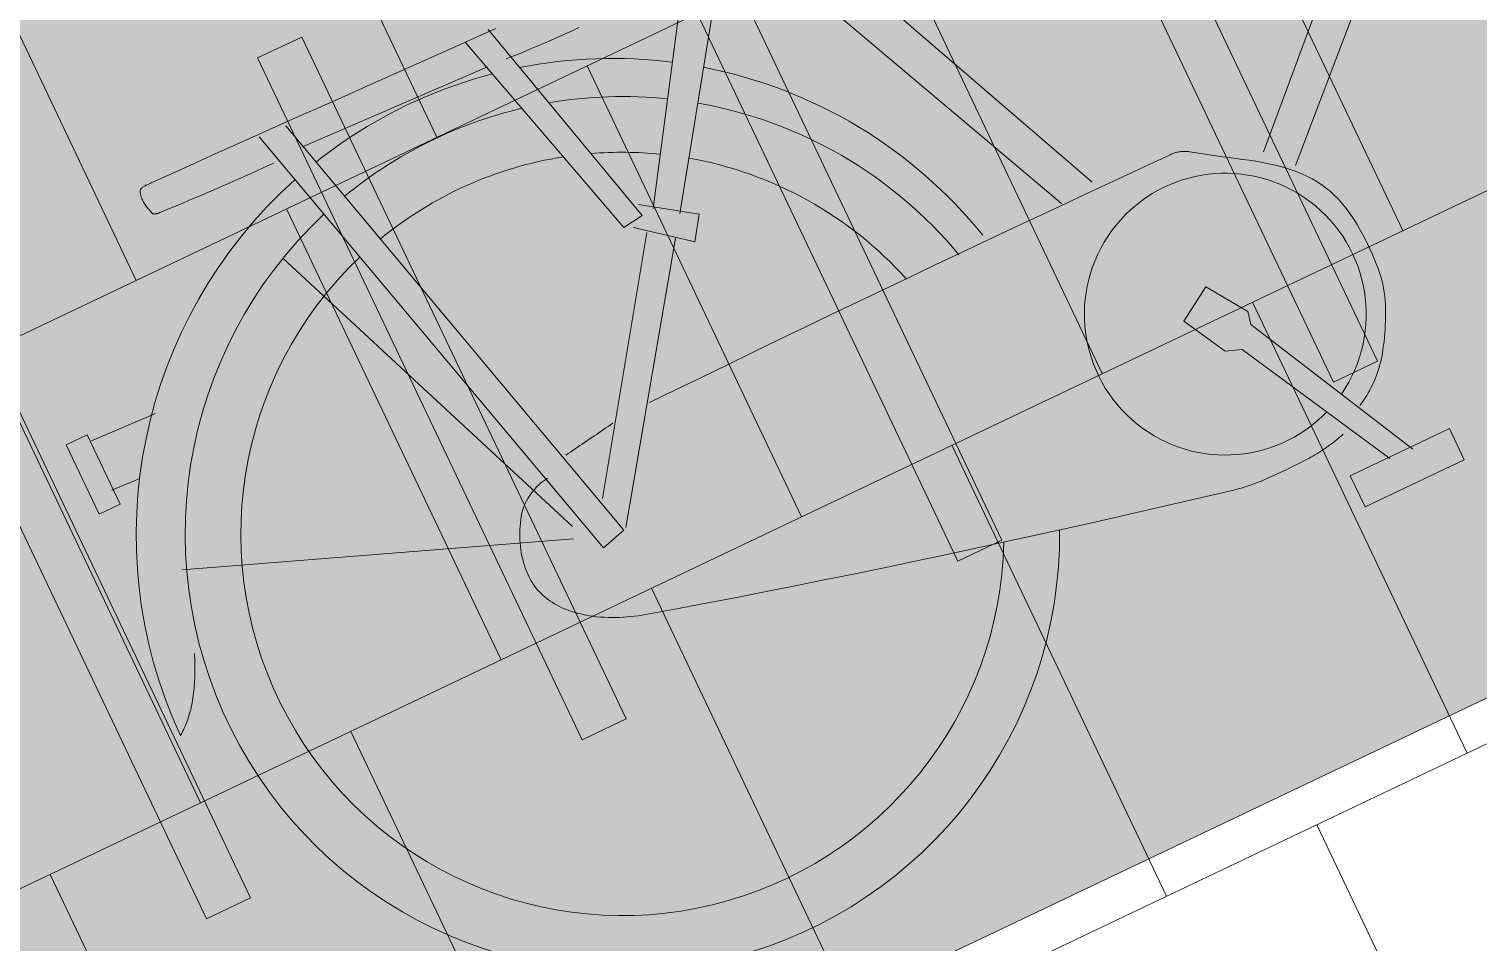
# Model space of a CAD drawing. Header units: metres. Extents: x 678805 to 1359287, y 2747329 to 5497370.
# Drawn here: x 679793.825 to 679795.566, y 2748743.644 to 2748744.741 of the extents above; entities that cross this region are included whole.
import ezdxf

# ---------------------------------------------------------------- set-up
doc = ezdxf.new("R2010")
doc.units = ezdxf.units.M
doc.linetypes.add('XREF_MON_SFT_TREES$0$HIDDEN', pattern=[0.375, 0.25, -0.125])
for name, color, linetype in [('00_XREF_MON_HSC_PAVEMENT', 7, 'Continuous'), ('00_XREF_TWQ_BUILDINGS', 7, 'Continuous'), ('00_XREF_TWQ_SFT_TREES', 7, 'Continuous'), ('XREF_MON_SFT_TREES$0$SL_TREE_CANOPY', 251, 'XREF_MON_SFT_TREES$0$HIDDEN')]:
    doc.layers.add(name, color=color, linetype=linetype)
doc.layers.add('XREF_MON_HSC_FURNITURE$0$03-PG-CBIncluded', color=8, linetype='Continuous', lineweight=5)
for name, color, linetype, lineweight, true_color in [('XREF_MON_HSC_PAVEMENT$0$02-L-Joints-Paviment_07_Precast Concrete Blocks 60X40', 7, 'Continuous', 5, 0x999999), ('XREF_MON_HSC_PAVEMENT$0$03-TR-Pavement_07_Precast Concrete Blocks 20X10', 7, 'Continuous', 5, 0x999999), ('XREF_MON_HSC_PAVEMENT$0$03-TR-Pavement_07_Precast Concrete Blocks 60X40', 7, 'Continuous', 5, 0x999999)]:
    doc.layers.add(name, color=color, linetype=linetype, lineweight=lineweight, true_color=true_color)
doc.layers.add('XREF_MON_SFT_TREES$0$SL_TREE_ACACIA_NILOTICA', color=7, linetype='Continuous', true_color=0x264d00)
doc.layers.add('XREF_MON_SFT_TREES$0$SL_TREE_CERCIDIUM_FLORIDUM', color=7, linetype='Continuous', true_color=0xe0e000)
doc.layers.get('XREF_MON_SFT_TREES$0$SL_TREE_ACACIA_NILOTICA').off()
doc.layers.get('XREF_MON_SFT_TREES$0$SL_TREE_CERCIDIUM_FLORIDUM').off()

# ---------------------------------------------------------------- blocks, each defined once
blk = doc.blocks.new('XREF_MON_SFT_TREES$0$Acacia_nilotica')
at = {"layer": 'XREF_MON_SFT_TREES$0$SL_TREE_CANOPY', "linetype": 'XREF_MON_SFT_TREES$0$HIDDEN'}
blk.add_circle((0, 0), 4, dxfattribs=at)
blk = doc.blocks.new('XREF_MON_SFT_TREES$0$Cercidium.A')
at = {"layer": 'XREF_MON_SFT_TREES$0$SL_TREE_CANOPY', "linetype": 'XREF_MON_SFT_TREES$0$HIDDEN'}
blk.add_circle((0, 0), 4.5, dxfattribs=at)
blk = doc.blocks.new('XREF_MON_SFT_TREES')
at = {"layer": 'XREF_MON_SFT_TREES$0$SL_TREE_ACACIA_NILOTICA', "rotation": 25.44812939262281}
blk.add_blockref('XREF_MON_SFT_TREES$0$Acacia_nilotica', (679799.0574, 2748746.7847), dxfattribs=at)
at = {"layer": 'XREF_MON_SFT_TREES$0$SL_TREE_CERCIDIUM_FLORIDUM'}
blk.add_blockref('XREF_MON_SFT_TREES$0$Cercidium.A', (679791.3822, 2748743.1322), dxfattribs=at)
blk = doc.blocks.new('XREF_MON_HSC_PAVEMENT')
at = {"layer": 'XREF_MON_HSC_PAVEMENT$0$03-TR-Pavement_07_Precast Concrete Blocks 20X10'}
h = blk.add_hatch(dxfattribs=at)
h.set_pattern_fill('ANSI31', color=256, scale=0.0315, angle=25.5)
h.set_pattern_definition([(70.5, (0, 0), (-0.094275932128, 0.033384858509), [])])
edge = h.paths.add_edge_path()
edge.add_line((679754.6393, 2748741.4276), (679756.4378, 2748737.6483))
edge.add_line((679756.4378, 2748737.6483), (679759.3099, 2748736.6133))
edge.add_line((679759.3099, 2748736.6133), (679763.1548, 2748738.4429))
edge.add_line((679763.1548, 2748738.4429), (679764.1588, 2748741.27))
edge.add_line((679764.1588, 2748741.27), (679766.9858, 2748740.266))
edge.add_line((679766.9858, 2748740.266), (679770.8308, 2748742.0956))
edge.add_line((679770.8308, 2748742.0956), (679771.8347, 2748744.9227))
edge.add_line((679771.8347, 2748744.9227), (679774.6617, 2748743.9187))
edge.add_line((679774.6617, 2748743.9187), (679778.5067, 2748745.7483))
edge.add_line((679778.5067, 2748745.7483), (679779.5108, 2748748.5758))
edge.add_line((679779.5108, 2748748.5758), (679782.3381, 2748747.5712))
edge.add_line((679782.3381, 2748747.5712), (679786.1759, 2748749.3977))
edge.add_line((679786.1759, 2748749.3977), (679787.186, 2748752.2278))
edge.add_line((679787.186, 2748752.2278), (679790.0136, 2748751.2242))
edge.add_line((679790.0136, 2748751.2242), (679793.8574, 2748753.0536))
edge.add_line((679793.8574, 2748753.0536), (679794.828, 2748755.7864))
edge.add_line((679794.828, 2748755.7864), (679794.8617, 2748755.88))
edge.add_line((679794.8617, 2748755.88), (679797.6883, 2748754.8762))
edge.add_line((679797.6883, 2748754.8762), (679801.5332, 2748756.7058))
edge.add_line((679801.5332, 2748756.7058), (679802.5366, 2748759.5326))
edge.add_line((679802.5366, 2748759.5326), (679805.3642, 2748758.5289))
edge.add_line((679805.3642, 2748758.5289), (679809.2085, 2748760.3583))
edge.add_line((679809.2085, 2748760.3583), (679810.2119, 2748763.185))
edge.add_line((679810.2119, 2748763.185), (679813.0395, 2748762.1813))
edge.add_line((679813.0395, 2748762.1813), (679816.8832, 2748764.0104))
edge.add_line((679816.8832, 2748764.0104), (679817.8849, 2748766.836))
edge.add_line((679817.8849, 2748766.836), (679820.7142, 2748765.8334))
edge.add_line((679820.7142, 2748765.8334), (679824.5585, 2748767.6628))
edge.add_line((679824.5585, 2748767.6628), (679825.5631, 2748770.4901))
edge.add_line((679825.5631, 2748770.4901), (679828.3901, 2748769.4861))
edge.add_line((679828.3901, 2748769.4861), (679832.2338, 2748771.3152))
edge.add_line((679832.2338, 2748771.3152), (679833.2381, 2748774.1416))
edge.add_line((679833.2381, 2748774.1416), (679836.0619, 2748773.1368))
edge.add_line((679836.0619, 2748773.1368), (679839.9071, 2748774.9666))
edge.add_line((679839.9071, 2748774.9666), (679840.9517, 2748777.8655))
edge.add_line((679840.9517, 2748777.8655), (679839.1533, 2748781.6448))
edge.add_line((679839.1533, 2748781.6448), (679754.6433, 2748741.4295))
at = {"layer": 'XREF_MON_HSC_PAVEMENT$0$02-L-Joints-Paviment_07_Precast Concrete Blocks 60X40'}
for points in [[(679794.057, 2748745.1526), (679794.3148, 2748744.6108)], [(679795.2178, 2748745.0405), (679795.4756, 2748744.4987)], [(679793.6958, 2748744.9807), (679793.9536, 2748744.4389)], [(679794.8566, 2748744.8686), (679795.1144, 2748744.3268)], [(679794.4954, 2748744.6967), (679794.7532, 2748744.1549)], [(679794.1342, 2748744.5248), (679794.3921, 2748743.9831)], [(679795.295, 2748744.4128), (679795.5528, 2748743.871)], [(679793.773, 2748744.353), (679794.0309, 2748743.8112)], [(679794.9338, 2748744.2409), (679795.1917, 2748743.6991)], [(679794.5727, 2748744.069), (679794.8305, 2748743.5272)], [(679794.2115, 2748743.8971), (679794.4693, 2748743.3553)], [(679795.3723, 2748743.785), (679795.6301, 2748743.2432)], [(679793.8503, 2748743.7252), (679794.1081, 2748743.1835)]]:
    blk.add_lwpolyline(points, dxfattribs=at)
at = {"layer": 'XREF_MON_HSC_PAVEMENT$0$03-TR-Pavement_07_Precast Concrete Blocks 60X40'}
for p, q in [((679765.5741, 2748729.6052), (679837.0897, 2748763.6369)), ((679792.148, 2748743.5796), (679798.2879, 2748746.5014)), ((679792.4058, 2748743.0379), (679798.5457, 2748745.9597))]:
    blk.add_line(p, q, dxfattribs=at)
blk = doc.blocks.new('XREF_MON_HSC_FURNITURE$0$Bicycle rack')
at = {"true_color": 0xfcfcfc}
h = blk.add_hatch(color=7, dxfattribs=at)
h.dxf.hatch_style = 1
h.paths.add_polyline_path([(3659.3427, 29.6215), (3659.3427, 34.4316), (3657.5927, 34.4316), (3657.5927, 29.6215)])
at = {"color": 253}
for p, q in [((3658.6666, 31.9434), (3658.1942, 32.4366)), ((3658.1456, 32.4192), (3658.6353, 31.9156)), ((3658.7128, 31.9679), (3658.7187, 31.9703)), ((3658.7187, 31.9703), (3658.7247, 31.9724)), ((3658.7247, 31.9724), (3658.7308, 31.9742)), ((3658.7308, 31.9742), (3658.737, 31.9758)), ((3658.737, 31.9758), (3658.7433, 31.9771)), ((3658.7433, 31.9771), (3658.7497, 31.9782)), ((3658.7497, 31.9782), (3658.7561, 31.9792)), ((3658.7561, 31.9792), (3658.7626, 31.9799)), ((3658.7626, 31.9799), (3658.7691, 31.9804)), ((3658.7691, 31.9804), (3658.7757, 31.9808)), ((3658.7757, 31.9808), (3658.7823, 31.981)), ((3658.7823, 31.981), (3658.7888, 31.9811)), ((3658.7888, 31.9811), (3658.7954, 31.9811)), ((3658.7954, 31.9811), (3658.8019, 31.9809)), ((3658.8019, 31.9809), (3658.8083, 31.9806)), ((3658.8083, 31.9806), (3658.8148, 31.9803)), ((3658.8148, 31.9803), (3658.8211, 31.9799)), ((3658.8211, 31.9799), (3658.826, 31.9794)), ((3658.826, 31.9794), (3658.8308, 31.9787)), ((3658.8308, 31.9787), (3658.8356, 31.9779)), ((3658.8356, 31.9779), (3658.8403, 31.9769)), ((3658.8403, 31.9769), (3658.8451, 31.9757)), ((3658.8451, 31.9757), (3658.8498, 31.9743)), ((3658.8498, 31.9743), (3658.8544, 31.9728)), ((3658.8544, 31.9728), (3658.8591, 31.9711)), ((3658.8591, 31.9711), (3658.8637, 31.9693)), ((3658.8637, 31.9693), (3658.8682, 31.9674)), ((3659.0313, 31.9747), (3659.0729, 31.9747)), ((3659.0313, 31.8427), (3659.0313, 31.9747)), ((3659.0729, 31.9747), (3659.0729, 31.8427)), ((3658.6834, 31.9498), (3658.6896, 31.9546)), ((3658.6896, 31.9546), (3658.6961, 31.959)), ((3658.6961, 31.959), (3658.7015, 31.9623)), ((3658.7015, 31.9623), (3658.7071, 31.9652)), ((3658.7071, 31.9652), (3658.7128, 31.9679)), ((3658.8682, 31.9674), (3658.8727, 31.9653)), ((3658.8727, 31.9653), (3658.8772, 31.9632)), ((3658.8772, 31.9632), (3658.8817, 31.961)), ((3658.8817, 31.961), (3658.886, 31.9586)), ((3658.886, 31.9586), (3658.8904, 31.9562)), ((3658.8904, 31.9562), (3658.8947, 31.9538)), ((3658.8947, 31.9538), (3658.899, 31.9512)), ((3658.899, 31.9512), (3658.9032, 31.9487)), ((3658.661, 31.9279), (3658.6663, 31.9337)), ((3658.6663, 31.9337), (3658.6718, 31.9393)), ((3658.6718, 31.9393), (3658.6774, 31.9447)), ((3658.6774, 31.9447), (3658.6834, 31.9498)), ((3658.9032, 31.9487), (3658.9073, 31.946)), ((3658.9073, 31.946), (3658.9114, 31.9434)), ((3658.9114, 31.9434), (3658.9145, 31.9414)), ((3658.9145, 31.9414), (3658.9174, 31.9393)), ((3658.9174, 31.9393), (3658.9203, 31.9371)), ((3658.9203, 31.9371), (3658.9232, 31.9348)), ((3658.9232, 31.9348), (3658.926, 31.9324)), ((3658.651, 31.9156), (3658.6559, 31.9218)), ((3658.6559, 31.9218), (3658.661, 31.9279)), ((3658.8159, 31.8131), (3659.0347, 31.9243)), ((3658.926, 31.9324), (3658.9288, 31.93)), ((3658.9288, 31.93), (3658.9315, 31.9275)), ((3658.9315, 31.9275), (3658.9341, 31.9249)), ((3658.9341, 31.9249), (3658.9367, 31.9223)), ((3658.9367, 31.9223), (3658.9392, 31.9196)), ((3658.9392, 31.9196), (3658.9416, 31.9168)), ((3658.9416, 31.9168), (3658.944, 31.914)), ((3658.637, 31.896), (3658.6416, 31.9027)), ((3658.6416, 31.9027), (3658.6462, 31.9092)), ((3658.6462, 31.9092), (3658.651, 31.9156)), ((3658.944, 31.914), (3658.9463, 31.9111)), ((3658.9463, 31.9111), (3658.9485, 31.9082)), ((3658.9485, 31.9082), (3658.9507, 31.9052)), ((3658.9507, 31.9052), (3658.9527, 31.9022)), ((3658.9527, 31.9022), (3658.9547, 31.8991)), ((3658.9547, 31.8991), (3658.9566, 31.8959)), ((3658.6238, 31.8758), (3658.6281, 31.8826)), ((3658.6281, 31.8826), (3658.6326, 31.8893)), ((3658.6326, 31.8893), (3658.637, 31.896)), ((3659.033, 31.8948), (3658.8385, 31.7906)), ((3658.9566, 31.8959), (3658.9584, 31.8928)), ((3658.9584, 31.8928), (3658.9601, 31.8896)), ((3658.615, 31.8622), (3658.6194, 31.869)), ((3658.6194, 31.869), (3658.6238, 31.8758)), ((3658.6017, 31.8422), (3658.6062, 31.8488)), ((3658.6062, 31.8488), (3658.6106, 31.8554)), ((3658.6106, 31.8554), (3658.615, 31.8622)), ((3658.9826, 31.8566), (3658.9834, 31.8539)), ((3658.9834, 31.8539), (3658.9842, 31.8511)), ((3658.9842, 31.8511), (3658.9849, 31.8484)), ((3658.9849, 31.8484), (3658.9855, 31.8457)), ((3658.5931, 31.8284), (3658.5936, 31.8295)), ((3658.5936, 31.8295), (3658.5941, 31.8306)), ((3658.5941, 31.8306), (3658.5946, 31.8317)), ((3658.5946, 31.8317), (3658.5952, 31.8327)), ((3658.5952, 31.8327), (3658.5958, 31.8338)), ((3658.5958, 31.8338), (3658.5964, 31.8348)), ((3658.5964, 31.8348), (3658.5971, 31.8357)), ((3658.5971, 31.8357), (3658.6017, 31.8422)), ((3658.9855, 31.8457), (3658.9862, 31.8429)), ((3658.9862, 31.8429), (3658.9868, 31.8402)), ((3658.9868, 31.8402), (3658.9873, 31.8374)), ((3658.9873, 31.8374), (3658.9879, 31.8346)), ((3658.9879, 31.8346), (3658.9884, 31.8318)), ((3658.9884, 31.8318), (3658.9888, 31.8291)), ((3658.9888, 31.8291), (3658.9892, 31.8263)), ((3659.0729, 31.8427), (3659.0313, 31.8427)), ((3658.5898, 31.7785), (3658.5902, 31.8131)), ((3658.5902, 31.8155), (3658.5903, 31.8167)), ((3658.5902, 31.8143), (3658.5902, 31.8155)), ((3658.5902, 31.8131), (3658.5902, 31.8143)), ((3658.5903, 31.8167), (3658.5905, 31.8179)), ((3658.5905, 31.8179), (3658.5906, 31.8191)), ((3658.5906, 31.8191), (3658.5908, 31.8203)), ((3658.5908, 31.8203), (3658.591, 31.8215)), ((3658.591, 31.8215), (3658.5913, 31.8227)), ((3658.5913, 31.8227), (3658.5916, 31.8238)), ((3658.5916, 31.8238), (3658.5919, 31.825)), ((3658.5919, 31.825), (3658.5923, 31.8261)), ((3658.5923, 31.8261), (3658.5927, 31.8273)), ((3658.5927, 31.8273), (3658.5931, 31.8284)), ((3658.7517, 31.7836), (3658.8003, 31.8166)), ((3658.8003, 31.8166), (3658.8159, 31.8131)), ((3658.9892, 31.8263), (3658.9896, 31.8235)), ((3658.9896, 31.8235), (3658.99, 31.8207)), ((3658.99, 31.8207), (3658.9903, 31.8179)), ((3658.9903, 31.8179), (3658.9905, 31.8151)), ((3658.9905, 31.8151), (3658.9908, 31.8122)), ((3658.9908, 31.8122), (3658.991, 31.8094)), ((3658.991, 31.8094), (3658.9911, 31.8066)), ((3658.9911, 31.8066), (3658.9912, 31.8038)), ((3658.9912, 31.8038), (3658.9913, 31.801)), ((3658.9913, 31.801), (3658.9914, 31.7962)), ((3658.9914, 31.7962), (3658.9915, 31.7914)), ((3658.5896, 31.7439), (3658.5898, 31.7785)), ((3658.7777, 31.7419), (3658.7517, 31.7836)), ((3658.8385, 31.7906), (3658.8316, 31.7715)), ((3658.9915, 31.7914), (3658.9916, 31.7866)), ((3658.9916, 31.7866), (3658.9917, 31.7818)), ((3658.9917, 31.7818), (3658.9918, 31.777)), ((3658.9918, 31.777), (3658.9918, 31.7722)), ((3658.8316, 31.7715), (3658.7777, 31.7419)), ((3658.9918, 31.7626), (3658.9917, 31.7578)), ((3658.9918, 31.7722), (3658.9918, 31.7674)), ((3658.9918, 31.7674), (3658.9918, 31.7626)), ((3658.5893, 31.7092), (3658.5896, 31.7439)), ((3658.9911, 31.7434), (3658.9908, 31.7386)), ((3658.9913, 31.7482), (3658.9911, 31.7434)), ((3658.9915, 31.753), (3658.9913, 31.7482)), ((3658.9917, 31.7578), (3658.9915, 31.753)), ((3658.9899, 31.7291), (3658.9893, 31.7243)), ((3658.9904, 31.7338), (3658.9899, 31.7291)), ((3658.9908, 31.7386), (3658.9904, 31.7338)), ((3658.5797, 31.7142), (3658.1004, 31.5023)), ((3658.5891, 31.6746), (3658.5893, 31.7092)), ((3658.9871, 31.7102), (3658.9861, 31.7055)), ((3658.9879, 31.7149), (3658.9871, 31.7102)), ((3658.9887, 31.7196), (3658.9879, 31.7149)), ((3658.9893, 31.7243), (3658.9887, 31.7196)), ((3658.9861, 31.7055), (3658.9785, 31.6706)), ((3658.5889, 31.6399), (3658.5891, 31.6746)), ((3658.5871, 31.6699), (3658.12, 31.458)), ((3658.9785, 31.6706), (3658.9708, 31.6357)), ((3658.5887, 31.6053), (3658.5889, 31.6399)), ((3658.9708, 31.6357), (3658.963, 31.6008)), ((3658.5886, 31.5706), (3658.5887, 31.6053)), ((3658.963, 31.6008), (3658.9552, 31.566)), ((3658.5885, 31.536), (3658.5886, 31.5706)), ((3658.9552, 31.566), (3658.9473, 31.5311)), ((3658.5885, 31.5013), (3658.5885, 31.536)), ((3658.9473, 31.5311), (3658.9394, 31.4963)), ((3658.5885, 31.4667), (3658.5885, 31.5013)), ((3658.9394, 31.4963), (3658.9313, 31.4615)), ((3658.5885, 31.432), (3658.5885, 31.4667)), ((3658.4009, 31.2505), (3658.1178, 31.4467)), ((3658.9313, 31.4615), (3658.9232, 31.4267)), ((3658.5885, 31.3974), (3658.5885, 31.432)), ((3658.9232, 31.4267), (3658.9151, 31.3919)), ((3658.3818, 31.2244), (3658.1108, 31.3998)), ((3658.5886, 31.3627), (3658.5885, 31.3974)), ((3658.9151, 31.3919), (3658.9068, 31.3572)), ((3658.5887, 31.3281), (3658.5886, 31.3627)), ((3658.9068, 31.3572), (3658.8984, 31.3224)), ((3658.5889, 31.2935), (3658.5887, 31.3281)), ((3658.8984, 31.3224), (3658.89, 31.2877)), ((3658.5891, 31.2588), (3658.5889, 31.2935)), ((3658.89, 31.2877), (3658.8815, 31.253)), ((3658.3696, 31.2105), (3658.4113, 31.2713)), ((3658.4113, 31.2713), (3658.4391, 31.2522)), ((3658.5893, 31.2242), (3658.5891, 31.2588)), ((3658.1469, 31.2307), (3658.147, 31.237)), ((3658.4391, 31.2522), (3658.3922, 31.1932)), ((3658.8815, 31.253), (3658.8729, 31.2183)), ((3658.1467, 31.218), (3658.1468, 31.2243)), ((3658.1468, 31.2243), (3658.1469, 31.2307)), ((3658.7135, 31.0299), (3658.4252, 31.2331)), ((3658.5896, 31.1895), (3658.5893, 31.2242)), ((3658.3835, 31.2088), (3658.1022, 31.1376)), ((3658.1462, 31.1989), (3658.1464, 31.2053)), ((3658.1464, 31.2053), (3658.1466, 31.2116)), ((3658.1466, 31.2116), (3658.1467, 31.218)), ((3658.387, 31.1827), (3658.3835, 31.2088)), ((3658.67, 31.0195), (3658.4043, 31.2053)), ((3658.8729, 31.2183), (3658.8642, 31.1837)), ((3658.1455, 31.1799), (3658.1458, 31.1863)), ((3658.1458, 31.1863), (3658.146, 31.1926)), ((3658.146, 31.1926), (3658.1462, 31.1989)), ((3658.5898, 31.1549), (3658.5896, 31.1895)), ((3658.1039, 31.1063), (3658.387, 31.1827)), ((3658.1446, 31.1609), (3658.1449, 31.1673)), ((3658.1449, 31.1673), (3658.1452, 31.1736)), ((3658.1452, 31.1736), (3658.1455, 31.1799)), ((3658.8642, 31.1837), (3658.8554, 31.1491)), ((3658.1438, 31.1483), (3658.1442, 31.1546)), ((3658.1442, 31.1546), (3658.1446, 31.1609)), ((3658.5902, 31.1202), (3658.5898, 31.1549)), ((3658.1051, 31.1464), (3658.1045, 31.118)), ((3658.1434, 31.1419), (3658.1438, 31.1483)), ((3658.8554, 31.1491), (3658.8466, 31.1145)), ((3658.1045, 31.118), (3658.1039, 31.0897)), ((3658.1336, 30.8759), (3658.1425, 31.1177)), ((3658.8466, 31.1145), (3658.8376, 31.0799)), ((3658.1039, 31.0897), (3658.1032, 31.0613)), ((3658.5942, 31.0665), (3658.5936, 31.0699)), ((3658.5947, 31.0631), (3658.5942, 31.0665)), ((3658.5952, 31.0597), (3658.5947, 31.0631)), ((3658.8376, 31.0799), (3658.8286, 31.0453)), ((3658.1032, 31.0613), (3658.1025, 31.0329)), ((3658.5957, 31.0563), (3658.5952, 31.0597)), ((3658.5962, 31.0529), (3658.5957, 31.0563)), ((3658.5968, 31.0495), (3658.5962, 31.0529)), ((3658.5973, 31.0462), (3658.5968, 31.0495)), ((3658.5978, 31.0428), (3658.5973, 31.0462)), ((3658.1025, 31.0329), (3658.1018, 31.0045)), ((3658.5983, 31.0394), (3658.5978, 31.0428)), ((3658.5988, 31.036), (3658.5983, 31.0394)), ((3658.5994, 31.0326), (3658.5988, 31.036)), ((3658.5999, 31.0292), (3658.5994, 31.0326)), ((3658.6004, 31.0258), (3658.5999, 31.0292)), ((3658.8286, 31.0453), (3658.8194, 31.0108)), ((3658.1022, 30.8684), (3658.7152, 31.0264)), ((3658.6009, 31.0225), (3658.6004, 31.0258)), ((3658.6014, 31.0191), (3658.6009, 31.0225)), ((3658.602, 31.0157), (3658.6014, 31.0191)), ((3658.6025, 31.0123), (3658.602, 31.0157)), ((3658.603, 31.0089), (3658.6025, 31.0123)), ((3658.7152, 31.0264), (3658.7239, 30.9952)), ((3658.8194, 31.0108), (3658.8182, 31.0065)), ((3658.7239, 30.9952), (3658.1004, 30.8337)), ((3658.1018, 31.0045), (3658.1011, 30.9761)), ((3658.6035, 31.0055), (3658.603, 31.0089)), ((3658.6041, 31.0021), (3658.6035, 31.0055)), ((3658.8142, 30.9936), (3658.8127, 30.9893)), ((3658.8156, 30.9979), (3658.8142, 30.9936)), ((3658.8169, 31.0022), (3658.8156, 30.9979)), ((3658.8182, 31.0065), (3658.8169, 31.0022)), ((3658.1011, 30.9761), (3658.1004, 30.9477)), ((3658.8077, 30.9767), (3658.8058, 30.9726)), ((3658.8094, 30.9809), (3658.8077, 30.9767)), ((3658.8111, 30.9851), (3658.8094, 30.9809)), ((3658.8127, 30.9893), (3658.8111, 30.9851)), ((3658.2444, 30.7968), (3658.6848, 30.9726)), ((3658.5302, 30.5263), (3658.6987, 30.9674)), ((3658.62, 30.9681), (3658.6197, 30.9709)), ((3658.6204, 30.9653), (3658.62, 30.9681)), ((3658.6209, 30.9625), (3658.6204, 30.9653)), ((3658.6216, 30.9597), (3658.6209, 30.9625)), ((3658.6225, 30.9569), (3658.6216, 30.9597)), ((3658.7998, 30.9604), (3658.7976, 30.9565)), ((3658.8019, 30.9644), (3658.7998, 30.9604)), ((3658.8039, 30.9685), (3658.8019, 30.9644)), ((3658.8058, 30.9726), (3658.8039, 30.9685)), ((3658.1004, 30.9477), (3658.0996, 30.9193)), ((3658.6234, 30.9542), (3658.6225, 30.9569)), ((3658.6245, 30.9515), (3658.6234, 30.9542)), ((3658.6256, 30.9488), (3658.6245, 30.9515)), ((3658.6269, 30.9462), (3658.6256, 30.9488)), ((3658.6283, 30.9436), (3658.6269, 30.9462)), ((3658.6299, 30.9411), (3658.6283, 30.9436)), ((3658.6315, 30.9386), (3658.6299, 30.9411)), ((3658.7878, 30.9414), (3658.7851, 30.9378)), ((3658.7904, 30.9451), (3658.7878, 30.9414)), ((3658.7929, 30.9488), (3658.7904, 30.9451)), ((3658.7953, 30.9526), (3658.7929, 30.9488)), ((3658.7976, 30.9565), (3658.7953, 30.9526)), ((3658.6332, 30.9362), (3658.6315, 30.9386)), ((3658.635, 30.9339), (3658.6332, 30.9362)), ((3658.6369, 30.9317), (3658.635, 30.9339)), ((3658.6388, 30.9296), (3658.6369, 30.9317)), ((3658.6409, 30.9276), (3658.6388, 30.9296)), ((3658.643, 30.9257), (3658.6409, 30.9276)), ((3658.6452, 30.9239), (3658.643, 30.9257)), ((3658.6475, 30.9222), (3658.6452, 30.9239)), ((3658.7726, 30.9238), (3658.7701, 30.9215)), ((3658.775, 30.9261), (3658.7726, 30.9238)), ((3658.7773, 30.9285), (3658.775, 30.9261)), ((3658.7795, 30.9309), (3658.7773, 30.9285)), ((3658.7823, 30.9343), (3658.7795, 30.9309)), ((3658.7851, 30.9378), (3658.7823, 30.9343)), ((3658.0996, 30.9193), (3658.0989, 30.8909)), ((3658.6507, 30.9201), (3658.6475, 30.9222)), ((3658.654, 30.918), (3658.6507, 30.9201)), ((3658.6575, 30.916), (3658.654, 30.918)), ((3658.6609, 30.914), (3658.6575, 30.916)), ((3658.6645, 30.9122), (3658.6609, 30.914)), ((3658.6681, 30.9105), (3658.6645, 30.9122)), ((3658.6718, 30.9089), (3658.6681, 30.9105)), ((3658.6755, 30.9074), (3658.6718, 30.9089)), ((3658.6793, 30.906), (3658.6755, 30.9074)), ((3658.7476, 30.9066), (3658.7445, 30.9052)), ((3658.7506, 30.9081), (3658.7476, 30.9066)), ((3658.7536, 30.9097), (3658.7506, 30.9081)), ((3658.7565, 30.9114), (3658.7536, 30.9097)), ((3658.7593, 30.9133), (3658.7565, 30.9114)), ((3658.7621, 30.9152), (3658.7593, 30.9133)), ((3658.7649, 30.9172), (3658.7621, 30.9152)), ((3658.7675, 30.9193), (3658.7649, 30.9172)), ((3658.7701, 30.9215), (3658.7675, 30.9193)), ((3658.0989, 30.8909), (3658.0982, 30.8625)), ((3658.6831, 30.9048), (3658.6793, 30.906)), ((3658.6869, 30.9036), (3658.6831, 30.9048)), ((3658.6908, 30.9026), (3658.6869, 30.9036)), ((3658.6947, 30.9017), (3658.6908, 30.9026)), ((3658.6986, 30.901), (3658.6947, 30.9017)), ((3658.7025, 30.9004), (3658.6986, 30.901)), ((3658.7065, 30.8999), (3658.7025, 30.9004)), ((3658.7104, 30.8996), (3658.7065, 30.8999)), ((3658.7143, 30.8995), (3658.7104, 30.8996)), ((3658.7182, 30.8995), (3658.7143, 30.8995)), ((3658.7221, 30.8997), (3658.7182, 30.8995)), ((3658.7254, 30.9), (3658.7221, 30.8997)), ((3658.7286, 30.9005), (3658.7254, 30.9)), ((3658.7319, 30.9011), (3658.7286, 30.9005)), ((3658.7351, 30.9019), (3658.7319, 30.9011)), ((3658.7382, 30.9029), (3658.7351, 30.9019)), ((3658.7414, 30.904), (3658.7382, 30.9029)), ((3658.7445, 30.9052), (3658.7414, 30.904)), ((3658.0982, 30.8625), (3658.0976, 30.8341)), ((3658.0976, 30.8341), (3658.0969, 30.8057)), ((3658.1361, 30.8139), (3658.1362, 30.8213)), ((3658.1362, 30.8213), (3658.1363, 30.8288)), ((3658.1363, 30.8288), (3658.1365, 30.8363)), ((3658.0969, 30.8057), (3658.0963, 30.7773)), ((3658.1357, 30.7989), (3658.1359, 30.8064)), ((3658.1359, 30.8064), (3658.1361, 30.8139)), ((3658.1353, 30.784), (3658.1355, 30.7915)), ((3658.1355, 30.7915), (3658.1357, 30.7989)), ((3658.0963, 30.7773), (3658.0957, 30.7489)), ((3658.1346, 30.7616), (3658.1349, 30.7691)), ((3658.1349, 30.7691), (3658.1351, 30.7765)), ((3658.1351, 30.7765), (3658.1353, 30.784)), ((3658.1341, 30.7466), (3658.1343, 30.7541)), ((3658.1343, 30.7541), (3658.1346, 30.7616)), ((3658.0957, 30.7489), (3658.0952, 30.7205)), ((3658.1334, 30.7317), (3658.1338, 30.7392)), ((3658.1338, 30.7392), (3658.1341, 30.7466)), ((3658.0952, 30.7205), (3658.0948, 30.6921)), ((3658.1324, 30.7093), (3658.1328, 30.7168)), ((3658.1328, 30.7168), (3658.1331, 30.7242)), ((3658.1331, 30.7242), (3658.1334, 30.7317)), ((3658.1317, 30.6944), (3658.132, 30.7019)), ((3658.132, 30.7019), (3658.1324, 30.7093)), ((3658.0946, 30.6868), (3658.0945, 30.6859)), ((3658.0945, 30.6859), (3658.0946, 30.6849)), ((3658.0947, 30.6896), (3658.0946, 30.6887)), ((3658.0946, 30.6887), (3658.0946, 30.6877)), ((3658.0946, 30.6877), (3658.0946, 30.6868)), ((3658.0946, 30.6849), (3658.0946, 30.684)), ((3658.0946, 30.684), (3658.0946, 30.6831)), ((3658.0946, 30.6831), (3658.0947, 30.6822)), ((3658.0948, 30.6913), (3658.0947, 30.6905)), ((3658.0947, 30.6905), (3658.0947, 30.6896)), ((3658.0947, 30.6822), (3658.0949, 30.6814)), ((3658.0948, 30.6921), (3658.0948, 30.6913)), ((3658.0949, 30.6814), (3658.0951, 30.6806)), ((3658.0951, 30.6806), (3658.0953, 30.6798)), ((3658.0953, 30.6798), (3658.0956, 30.6791)), ((3658.1295, 30.6796), (3658.1298, 30.68)), ((3658.1298, 30.68), (3658.13, 30.6804)), ((3658.13, 30.6804), (3658.1302, 30.6808)), ((3658.1302, 30.6808), (3658.1304, 30.6813)), ((3658.1304, 30.6813), (3658.1306, 30.6818)), ((3658.1306, 30.6818), (3658.1307, 30.6823)), ((3658.1307, 30.6823), (3658.1308, 30.6828)), ((3658.1308, 30.6828), (3658.1309, 30.6833)), ((3658.1309, 30.6833), (3658.131, 30.6839)), ((3658.131, 30.6839), (3658.1311, 30.6844)), ((3658.1311, 30.6849), (3658.1312, 30.6854)), ((3658.1311, 30.6844), (3658.1311, 30.6849)), ((3658.1312, 30.6865), (3658.1313, 30.6869)), ((3658.1312, 30.686), (3658.1312, 30.6865)), ((3658.1312, 30.6854), (3658.1312, 30.686)), ((3658.1313, 30.6869), (3658.1317, 30.6944)), ((3658.0956, 30.6791), (3658.096, 30.6784)), ((3658.096, 30.6784), (3658.0964, 30.6778)), ((3658.0964, 30.6778), (3658.097, 30.6773)), ((3658.097, 30.6773), (3658.0976, 30.6769)), ((3658.0976, 30.6769), (3658.0983, 30.6765)), ((3658.0983, 30.6765), (3658.0996, 30.676)), ((3658.0996, 30.676), (3658.101, 30.6756)), ((3658.101, 30.6756), (3658.1025, 30.6752)), ((3658.1025, 30.6752), (3658.1039, 30.6749)), ((3658.1039, 30.6749), (3658.1054, 30.6748)), ((3658.1054, 30.6748), (3658.1069, 30.6746)), ((3658.1069, 30.6746), (3658.1084, 30.6746)), ((3658.1084, 30.6746), (3658.1099, 30.6746)), ((3658.1099, 30.6746), (3658.1114, 30.6747)), ((3658.1114, 30.6747), (3658.1129, 30.6748)), ((3658.1129, 30.6748), (3658.1144, 30.675)), ((3658.1144, 30.675), (3658.1159, 30.6753)), ((3658.1159, 30.6753), (3658.1175, 30.6755)), ((3658.1175, 30.6755), (3658.119, 30.6758)), ((3658.119, 30.6758), (3658.1205, 30.6762)), ((3658.1205, 30.6762), (3658.122, 30.6766)), ((3658.122, 30.6766), (3658.1234, 30.677)), ((3658.1234, 30.677), (3658.1249, 30.6774)), ((3658.1249, 30.6774), (3658.1264, 30.6778)), ((3658.1264, 30.6778), (3658.1278, 30.6782)), ((3658.1278, 30.6782), (3658.1282, 30.6784)), ((3658.1282, 30.6784), (3658.1286, 30.6786)), ((3658.1286, 30.6786), (3658.1289, 30.6789)), ((3658.1289, 30.6789), (3658.1293, 30.6792)), ((3658.1293, 30.6792), (3658.1295, 30.6796)), ((3658.347, 30.5784), (3658.3436, 30.495)), ((3658.4095, 30.528), (3658.4078, 30.4916)), ((3658.3349, 30.4933), (3658.4269, 30.4933)), ((3658.3349, 30.4655), (3658.3349, 30.4933)), ((3658.4269, 30.4933), (3658.4269, 30.4655)), ((3658.6302, 30.4957), (3658.6275, 30.4968)), ((3658.633, 30.4946), (3658.6302, 30.4957)), ((3658.6357, 30.4934), (3658.633, 30.4946)), ((3658.6384, 30.4922), (3658.6357, 30.4934)), ((3658.6411, 30.491), (3658.6384, 30.4922)), ((3658.6438, 30.4898), (3658.6411, 30.491)), ((3658.6465, 30.4885), (3658.6438, 30.4898)), ((3658.6491, 30.4872), (3658.6465, 30.4885)), ((3658.6518, 30.4858), (3658.6491, 30.4872)), ((3658.6544, 30.4845), (3658.6518, 30.4858)), ((3658.657, 30.4831), (3658.6544, 30.4845)), ((3658.6596, 30.4816), (3658.657, 30.4831)), ((3658.6622, 30.4801), (3658.6596, 30.4816)), ((3658.6647, 30.4786), (3658.6622, 30.4801)), ((3658.6672, 30.4771), (3658.6647, 30.4786)), ((3658.6698, 30.4755), (3658.6672, 30.4771)), ((3658.6722, 30.4739), (3658.6698, 30.4755)), ((3658.6747, 30.4723), (3658.6722, 30.4739)), ((3658.6772, 30.4707), (3658.6747, 30.4723)), ((3658.4269, 30.4655), (3658.3349, 30.4655)), ((3658.6796, 30.469), (3658.6772, 30.4707)), ((3658.6813, 30.4678), (3658.6796, 30.469)), ((3658.683, 30.4665), (3658.6813, 30.4678)), ((3658.6846, 30.4652), (3658.683, 30.4665)), ((3658.6863, 30.4639), (3658.6846, 30.4652)), ((3658.6879, 30.4626), (3658.6863, 30.4639)), ((3658.6895, 30.4612), (3658.6879, 30.4626)), ((3658.6911, 30.4598), (3658.6895, 30.4612)), ((3658.6926, 30.4584), (3658.6911, 30.4598)), ((3658.6941, 30.457), (3658.6926, 30.4584)), ((3658.6956, 30.4555), (3658.6941, 30.457)), ((3658.6971, 30.454), (3658.6956, 30.4555)), ((3658.6986, 30.4525), (3658.6971, 30.454)), ((3658.7, 30.4509), (3658.6986, 30.4525)), ((3658.7014, 30.4493), (3658.7, 30.4509)), ((3658.7027, 30.4478), (3658.7014, 30.4493)), ((3658.7041, 30.4461), (3658.7027, 30.4478)), ((3658.7054, 30.4445), (3658.7041, 30.4461)), ((3658.7067, 30.4428), (3658.7054, 30.4445)), ((3658.7079, 30.4412), (3658.7067, 30.4428)), ((3658.7091, 30.4395), (3658.7079, 30.4412))]:
    blk.add_line(p, q, dxfattribs=at)
for points in [[(3659.3427, 29.6215), (3659.3427, 34.4316), (3657.5927, 34.4316), (3657.5927, 29.6215)], [(3658.0141, 31.8729), (3658.0141, 31.9316), (3658.9213, 31.9316), (3658.9213, 31.8729)], [(3658.0141, 31.3729), (3658.0141, 31.4316), (3658.9213, 31.4316), (3658.9213, 31.3729)], [(3658.0141, 30.8729), (3658.0141, 30.9316), (3658.9213, 30.9316), (3658.9213, 30.8729)], [(3658.0141, 30.3729), (3658.0141, 30.4316), (3658.9213, 30.4316), (3658.9213, 30.3729)]]:
    blk.add_lwpolyline(points, close=True)
for centre, radius, start, end in [((3658.7916, 31.7906), 0.1693, 30.0139, 20.6649), ((3658.7147, 31.0118), 0.5724, 103.5509, 143.535), ((3658.7187, 31.023), 0.5254, 104.2331, 144.6248), ((3658.7187, 31.023), 0.5254, 197.6007, 65.0744), ((3658.7187, 31.023), 0.4585, 106.4947, 144.531), ((3658.7187, 31.023), 0.4585, 198.0499, 63.3104), ((3658.7147, 31.0118), 0.5724, 147.3292, 165.8055), ((3658.7187, 31.023), 0.5254, 148.6064, 164.2432), ((3658.7187, 31.023), 0.4585, 148.8291, 159.2989), ((3658.7187, 31.023), 0.4585, 163.4438, 193.927), ((3658.7187, 31.023), 0.5254, 167.8406, 193.9943), ((3658.7147, 31.0118), 0.5724, 169.1608, 193.0499), ((3658.7147, 31.0118), 0.5724, 196.3657, 269.439)]:
    blk.add_arc(centre, radius, start, end, dxfattribs=at)
blk = doc.blocks.new('XREF_MON_HSC_FURNITURE')
at = {"layer": 'XREF_MON_HSC_FURNITURE$0$03-PG-CBIncluded', "rotation": 295.4481241925045}
blk.add_blockref('XREF_MON_HSC_FURNITURE$0$Bicycle rack', (678194.3964, 2752034.5343), dxfattribs=at)

msp = doc.modelspace()

# ---------------------------------------------------------------- block references
at = {"layer": '00_XREF_MON_HSC_PAVEMENT'}
msp.add_blockref('XREF_MON_HSC_PAVEMENT', (0, 0), dxfattribs=at)
at = {"layer": '00_XREF_TWQ_BUILDINGS'}
msp.add_blockref('XREF_MON_HSC_FURNITURE', (0, 0), dxfattribs=at)
at = {"layer": '00_XREF_TWQ_SFT_TREES'}
msp.add_blockref('XREF_MON_SFT_TREES', (0, 0), dxfattribs=at)

doc.saveas('drawing.dxf')
